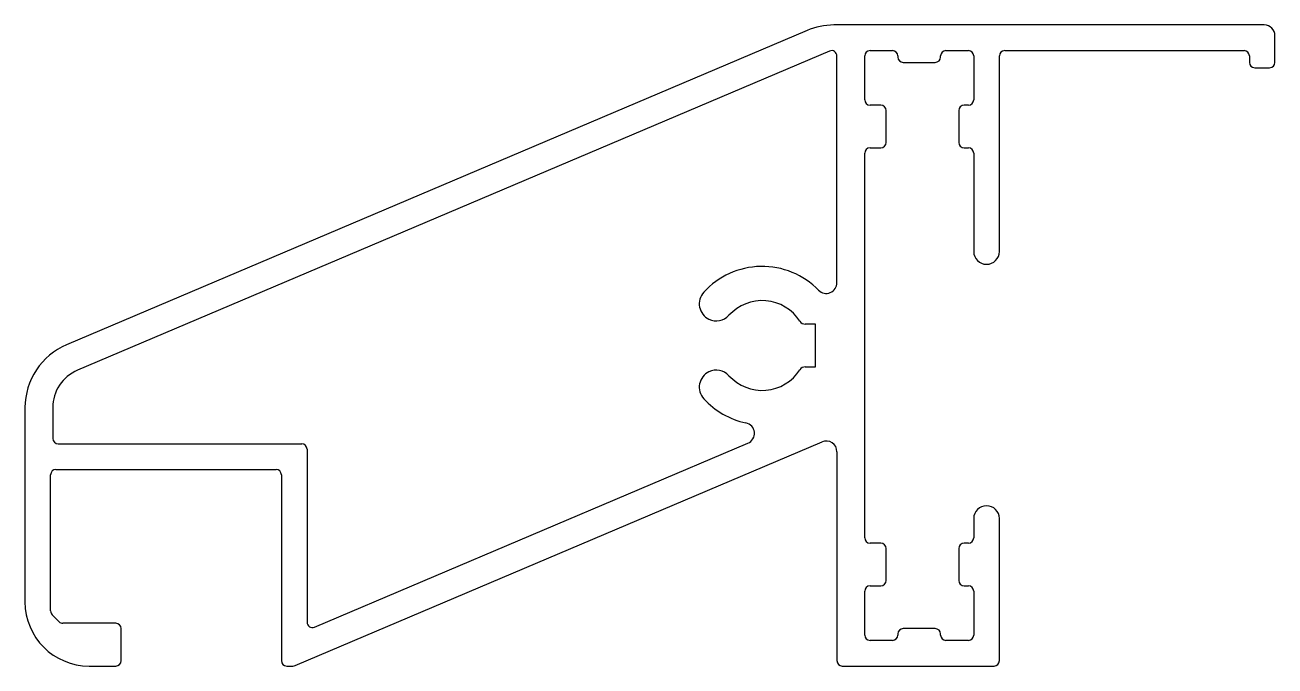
# Model space of a CAD drawing. Extents: x 557.3 to 615.8, y 539.9 to 569.9.
import ezdxf

# ---------------------------------------------------------------- set-up
doc = ezdxf.new("R2010")
doc.units = 0
doc.layers.get('0').update_dxf_attribs({"linetype": 'CONTINUOUS'})

msp = doc.modelspace()

# ---------------------------------------------------------------- linework, layer by layer
at = {"color": 7, "linetype": 'CONTINUOUS'}
for p, q in [((615.288, 569.876), (595.139, 569.876)), ((593.888, 569.622), (559.238, 554.914)), ((615.788, 568.126), (615.788, 569.376)), ((594.941, 568.656), (559.746, 553.717)), ((596.838, 568.676), (597.888, 568.676)), ((600.388, 568.676), (601.438, 568.676)), ((603.138, 568.676), (614.338, 568.676)), ((595.288, 557.815), (595.288, 568.426)), ((596.588, 566.376), (596.588, 568.426)), ((598.138, 568.426), (598.138, 568.376)), ((598.388, 568.126), (599.888, 568.126)), ((600.138, 568.376), (600.138, 568.426)), ((601.688, 568.426), (601.688, 566.376)), ((602.888, 559.276), (602.888, 568.426)), ((614.588, 568.426), (614.588, 568.126)), ((614.838, 567.876), (615.538, 567.876)), ((597.338, 566.126), (596.838, 566.126)), ((597.588, 564.376), (597.588, 565.876)), ((600.988, 565.876), (600.988, 564.376)), ((601.438, 566.126), (601.238, 566.126)), ((596.838, 564.126), (597.338, 564.126)), ((601.238, 564.126), (601.438, 564.126)), ((596.588, 545.876), (596.588, 563.876)), ((601.688, 563.876), (601.688, 559.276)), ((594.288, 555.876), (593.806, 555.876)), ((594.288, 553.876), (594.288, 555.876)), ((593.806, 553.876), (594.288, 553.876)), ((557.288, 551.968), (557.288, 542.876)), ((558.588, 551.968), (558.588, 550.526)), ((558.838, 550.276), (570.238, 550.276)), ((569.926, 539.896), (594.593, 550.366)), ((570.488, 550.026), (570.488, 541.924)), ((570.836, 541.694), (591.122, 550.305)), ((595.288, 549.906), (595.288, 540.126)), ((558.488, 542.451), (558.488, 548.826)), ((558.738, 549.076), (569.038, 549.076)), ((569.288, 548.826), (569.288, 540.126)), ((601.688, 546.776), (601.688, 545.876)), ((602.888, 540.126), (602.888, 546.776)), ((597.338, 545.626), (596.838, 545.626)), ((597.588, 543.876), (597.588, 545.376)), ((600.988, 545.376), (600.988, 543.876)), ((601.438, 545.626), (601.238, 545.626)), ((596.838, 543.626), (597.338, 543.626)), ((601.238, 543.626), (601.438, 543.626)), ((596.588, 541.326), (596.588, 543.376)), ((601.688, 543.376), (601.688, 541.326)), ((558.887, 541.949), (558.562, 542.275)), ((561.538, 541.876), (559.064, 541.876)), ((561.788, 540.126), (561.788, 541.626)), ((598.138, 541.376), (598.138, 541.326)), ((599.888, 541.626), (598.388, 541.626)), ((600.138, 541.326), (600.138, 541.376)), ((597.888, 541.076), (596.838, 541.076)), ((601.438, 541.076), (600.388, 541.076)), ((560.288, 539.876), (561.538, 539.876)), ((569.538, 539.876), (569.829, 539.876)), ((595.538, 539.876), (602.638, 539.876))]:
    msp.add_line(p, q, dxfattribs=at)
for centre, radius, start, end in [((595.139, 566.676), 3.2, 90, 113), ((615.288, 569.376), 0.5, 0, 90), ((595.038, 568.426), 0.25, 0, 113), ((596.838, 568.426), 0.25, 90, 180), ((597.888, 568.426), 0.25, 0, 90), ((600.388, 568.426), 0.25, 90, 180), ((601.438, 568.426), 0.25, 0, 90), ((603.138, 568.426), 0.25, 90, 180), ((614.338, 568.426), 0.25, 0, 90), ((598.388, 568.376), 0.25, 180, 270), ((599.888, 568.376), 0.25, 270, 0), ((614.838, 568.126), 0.25, 180, 270), ((615.538, 568.126), 0.25, 270, 0), ((596.838, 566.376), 0.25, 180, 270), ((601.438, 566.376), 0.25, 270, 0), ((597.338, 565.876), 0.25, 0, 90), ((601.238, 565.876), 0.25, 90, 180), ((596.838, 563.876), 0.25, 90, 180), ((597.338, 564.376), 0.25, 270, 0), ((601.238, 564.376), 0.25, 180, 270), ((601.438, 563.876), 0.25, 0, 90), ((602.288, 559.276), 0.6, 180, 0), ((591.788, 554.876), 3.7, 44.41531, 137.72323), ((594.788, 557.815), 0.5, 224.41531, 360), ((589.643, 556.827), 0.8, 137.72323, 244.1215), ((591.788, 554.876), 2.1, 32.79717, 137.72323), ((589.643, 556.827), 0.8, 244.1215, 317.72323), ((593.806, 556.176), 0.3, 212.79717, 270), ((560.488, 551.968), 3.2, 113, 180), ((560.488, 551.968), 1.9, 113, 180), ((589.643, 552.925), 0.8, 115.8785, 222.27677), ((589.643, 552.925), 0.8, 42.27677, 115.8785), ((591.788, 554.876), 2.1, 222.27677, 327.20283), ((593.806, 553.576), 0.3, 90, 147.20283), ((591.788, 554.876), 3.7, 222.27677, 258.15721), ((590.926, 550.765), 0.5, 293, 78.15721), ((558.838, 550.526), 0.25, 180, 270), ((570.238, 550.026), 0.25, 360, 90), ((594.788, 549.906), 0.5, 0, 113), ((558.738, 548.826), 0.25, 90, 180), ((569.038, 548.826), 0.25, 0, 90), ((602.288, 546.776), 0.6, 0, 180), ((596.838, 545.876), 0.25, 180, 270), ((601.438, 545.876), 0.25, 270, 0), ((597.338, 545.376), 0.25, 0, 90), ((601.238, 545.376), 0.25, 90, 180), ((596.838, 543.376), 0.25, 90, 180), ((597.338, 543.876), 0.25, 270, 0), ((601.238, 543.876), 0.25, 180, 270), ((601.438, 543.376), 0.25, 0, 90), ((560.288, 542.876), 3, 180, 270), ((558.738, 542.451), 0.25, 180, 225), ((559.064, 542.126), 0.25, 225, 270), ((561.538, 541.626), 0.25, 0, 90), ((570.738, 541.924), 0.25, 180, 293), ((596.838, 541.326), 0.25, 180, 270), ((597.888, 541.326), 0.25, 270, 0), ((598.388, 541.376), 0.25, 90, 180), ((599.888, 541.376), 0.25, 0, 90), ((600.388, 541.326), 0.25, 180, 270), ((601.438, 541.326), 0.25, 270, 0), ((561.538, 540.126), 0.25, 270, 0), ((569.538, 540.126), 0.25, 180, 270), ((595.538, 540.126), 0.25, 180, 270), ((602.638, 540.126), 0.25, 270, 0), ((569.829, 540.126), 0.25, 270, 293)]:
    msp.add_arc(centre, radius, start, end, dxfattribs=at)

doc.saveas('drawing.dxf')
